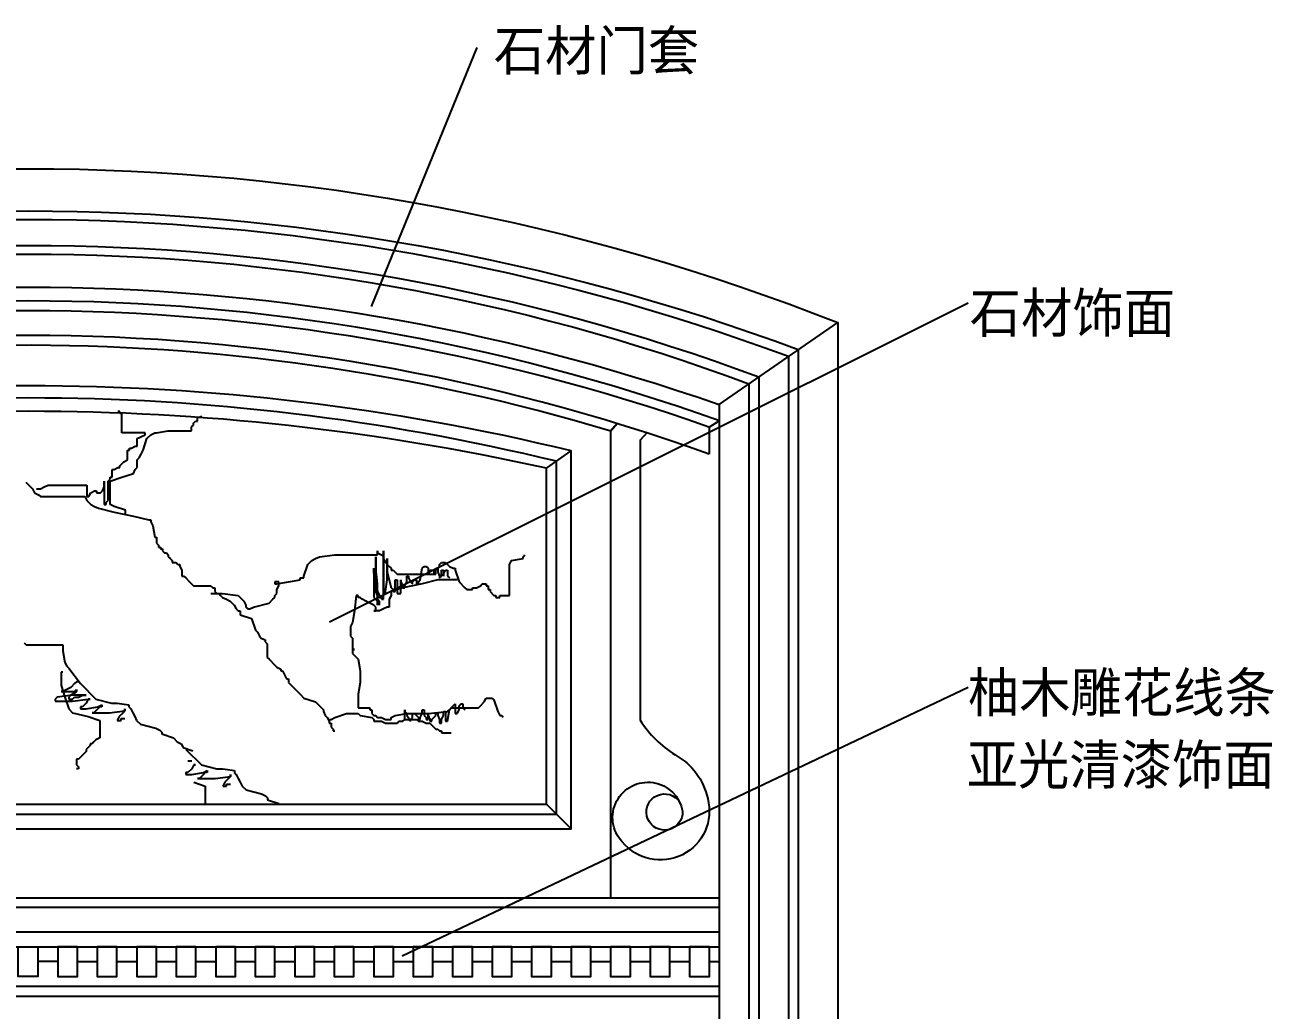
# Model space of a CAD drawing. Header units: metres. Extents: x 63 to 3579, y 112 to 4698.
# Drawn here: x 1130 to 2395, y 3672 to 4670 of the extents above; entities that cross this region are included whole.
import ezdxf

# ---------------------------------------------------------------- set-up
doc = ezdxf.new("R2010")
doc.units = ezdxf.units.M
for name, color, linetype in [('3', 3, 'Continuous'), ('4', 4, 'Continuous'), ('7', 7, 'Continuous'), ('BH', 3, 'Continuous'), ('DIM', 3, 'Continuous'), ('TEXT', 3, 'Continuous')]:
    doc.layers.add(name, color=color, linetype=linetype)
doc.dimstyles.get("Standard").update_dxf_attribs({"dimtxt": 2.5, "dimasz": 2.5, "dimexe": 1.25, "dimexo": 0.625, "dimtad": 1, "dimcen": 2.5, "dimazin": 3, "dimtfac": 1, "dimtmove": 0, "dimatfit": 3})

msp = doc.modelspace()

# ---------------------------------------------------------------- linework, layer by layer
at = {"layer": '3'}
for p, q in [((1833.19, 4285.36), (1953.19, 4368.49)), ((1226.07, 4278.37), (1224.11, 4278.37)), ((1226.07, 4276.41), (1226.07, 4278.37)), ((1228.04, 4276.41), (1226.07, 4276.41)), ((1228.04, 4256.79), (1228.04, 4276.41)), ((1298.71, 4262.68), (1300.68, 4264.64)), ((1300.68, 4266.6), (1302.64, 4268.56)), ((1300.68, 4264.64), (1300.68, 4266.6)), ((1302.64, 4268.56), (1304.6, 4268.56)), ((1304.6, 4268.56), (1304.6, 4272.49)), ((1304.6, 4272.49), (1306.57, 4272.49)), ((1306.57, 4272.49), (1309.09, 4273.75)), ((1251.6, 4256.79), (1228.04, 4256.79)), ((1243.74, 4250.91), (1251.6, 4254.83)), ((1243.74, 4243.06), (1243.74, 4250.91)), ((1249.63, 4239.14), (1253.56, 4250.91)), ((1251.6, 4254.83), (1251.6, 4256.79)), ((1253.56, 4250.91), (1257.49, 4254.83)), ((1257.49, 4254.83), (1261.41, 4256.79)), ((1261.41, 4256.79), (1263.38, 4256.79)), ((1263.38, 4256.79), (1275.16, 4258.75)), ((1275.16, 4258.75), (1298.71, 4258.75)), ((1298.71, 4258.75), (1298.71, 4262.68)), ((1233.93, 4229.33), (1233.93, 4239.14)), ((1233.93, 4239.14), (1235.89, 4239.14)), ((1235.89, 4239.14), (1235.89, 4241.1)), ((1235.89, 4241.1), (1237.85, 4241.1)), ((1237.85, 4241.1), (1241.78, 4243.06)), ((1241.78, 4243.06), (1243.74, 4243.06)), ((1247.67, 4235.21), (1249.63, 4239.14)), ((1658.19, 4220.78), (1683.19, 4238.39)), ((1226.07, 4223.44), (1230, 4227.37)), ((1230, 4227.37), (1233.93, 4229.33)), ((1243.74, 4229.33), (1245.71, 4231.29)), ((1243.74, 4221.48), (1243.74, 4229.33)), ((1245.71, 4231.29), (1247.67, 4235.21)), ((1218.22, 4211.67), (1218.22, 4219.52)), ((1218.22, 4219.52), (1220.18, 4219.52)), ((1220.18, 4219.52), (1224.11, 4221.48)), ((1224.11, 4221.48), (1226.07, 4221.48)), ((1226.07, 4221.48), (1226.07, 4223.44)), ((1228.04, 4211.67), (1239.82, 4215.6)), ((1239.82, 4215.6), (1241.78, 4219.52)), ((1241.78, 4219.52), (1243.74, 4221.48)), ((1130.82, 4206.8), (1137.73, 4199.9)), ((1145.58, 4199.9), (1149.51, 4201.87)), ((1149.51, 4201.87), (1153.43, 4203.83)), ((1153.43, 4203.83), (1192.7, 4203.83)), ((1192.7, 4203.83), (1192.7, 4192.06)), ((1208.4, 4197.94), (1210.37, 4201.87)), ((1210.37, 4201.87), (1210.37, 4207.75)), ((1210.37, 4207.75), (1210.37, 4184.21)), ((1214.29, 4207.75), (1216.26, 4209.71)), ((1214.29, 4188.13), (1214.29, 4207.75)), ((1216.26, 4207.75), (1228.04, 4211.67)), ((1216.26, 4209.71), (1216.26, 4211.67)), ((1216.26, 4211.67), (1218.22, 4211.67)), ((1216.26, 4184.21), (1216.26, 4207.75)), ((1137.73, 4199.9), (1139.69, 4195.98)), ((1139.69, 4195.98), (1143.62, 4194.02)), ((1141.65, 4199.9), (1145.58, 4199.9)), ((1143.62, 4194.02), (1145.58, 4192.06)), ((1145.58, 4192.06), (1190.73, 4192.06)), ((1190.73, 4192.06), (1192.7, 4188.13)), ((1192.7, 4192.06), (1194.66, 4192.06)), ((1192.7, 4188.13), (1196.62, 4184.21)), ((1194.66, 4192.06), (1196.62, 4195.98)), ((1196.62, 4195.98), (1200.55, 4197.94)), ((1200.55, 4197.94), (1202.51, 4197.94)), ((1202.51, 4197.94), (1202.51, 4195.98)), ((1202.51, 4195.98), (1206.44, 4195.98)), ((1206.44, 4195.98), (1208.4, 4197.94)), ((1212.33, 4186.17), (1214.29, 4188.13)), ((1196.62, 4184.21), (1200.55, 4182.25)), ((1200.55, 4182.25), (1204.48, 4180.29)), ((1204.48, 4180.29), (1220.18, 4176.36)), ((1210.37, 4184.21), (1212.33, 4184.21)), ((1212.33, 4184.21), (1212.33, 4186.17)), ((1220.18, 4182.25), (1216.26, 4184.21)), ((1231.96, 4178.33), (1220.18, 4182.25)), ((1220.18, 4176.36), (1239.82, 4172.44)), ((1231.96, 4174.4), (1231.96, 4178.33)), ((1239.82, 4172.44), (1255.52, 4168.52)), ((1255.52, 4168.52), (1257.49, 4168.52)), ((1257.49, 4168.52), (1257.49, 4166.55)), ((1257.49, 4166.55), (1259.45, 4162.63)), ((1259.45, 4162.63), (1261.41, 4150.86)), ((1261.41, 4150.86), (1263.38, 4150.86)), ((1263.38, 4150.86), (1263.38, 4144.98)), ((1263.38, 4144.98), (1265.34, 4143.02)), ((1265.34, 4143.02), (1265.34, 4141.05)), ((1265.34, 4141.05), (1267.3, 4141.05)), ((1267.3, 4141.05), (1267.3, 4139.09)), ((1267.3, 4139.09), (1269.27, 4139.09)), ((1269.27, 4139.09), (1269.27, 4137.13)), ((1269.27, 4137.13), (1271.23, 4135.17)), ((1487.19, 4133.21), (1487.19, 4137.13)), ((1487.19, 4137.13), (1487.19, 4135.17)), ((1493.08, 4088.09), (1493.08, 4137.13)), ((1493.08, 4137.13), (1493.08, 4095.93)), ((1271.23, 4135.17), (1273.19, 4135.17)), ((1273.19, 4135.17), (1275.16, 4133.21)), ((1275.16, 4133.21), (1275.16, 4131.24)), ((1275.16, 4131.24), (1277.12, 4129.28)), ((1277.12, 4129.28), (1279.08, 4127.32)), ((1279.08, 4127.32), (1279.08, 4125.36)), ((1279.08, 4125.36), (1283.01, 4125.36)), ((1283.01, 4125.36), (1284.97, 4123.4)), ((1416.51, 4123.4), (1420.44, 4127.32)), ((1420.44, 4127.32), (1424.36, 4129.28)), ((1424.36, 4129.28), (1428.29, 4131.24)), ((1428.29, 4131.24), (1444, 4133.21)), ((1444, 4133.21), (1487.19, 4133.21)), ((1485.23, 4119.47), (1485.23, 4131.24)), ((1485.23, 4131.24), (1485.23, 4099.86)), ((1487.19, 4135.17), (1491.12, 4133.21)), ((1491.12, 4133.21), (1493.08, 4131.24)), ((1493.08, 4131.24), (1493.08, 4129.28)), ((1493.08, 4129.28), (1495.04, 4125.36)), ((1495.04, 4125.36), (1498.97, 4121.44)), ((1497.01, 4107.7), (1497.01, 4129.28)), ((1497.01, 4129.28), (1497.01, 4115.55)), ((1550.01, 4123.4), (1551.98, 4125.36)), ((1551.98, 4125.36), (1555.9, 4125.36)), ((1555.9, 4125.36), (1559.83, 4121.44)), ((1620.69, 4123.4), (1622.66, 4127.32)), ((1622.66, 4127.32), (1634.43, 4129.28)), ((1634.43, 4131.24), (1636.4, 4133.21)), ((1634.43, 4129.28), (1634.43, 4131.24)), ((1284.97, 4123.4), (1286.93, 4123.4)), ((1286.93, 4123.4), (1286.93, 4121.44)), ((1286.93, 4121.44), (1288.9, 4117.51)), ((1288.9, 4117.51), (1288.9, 4111.63)), ((1288.9, 4111.63), (1290.86, 4111.63)), ((1290.86, 4111.63), (1292.83, 4109.67)), ((1412.58, 4111.63), (1416.51, 4123.4)), ((1412.58, 4109.67), (1412.58, 4111.63)), ((1483.26, 4115.55), (1483.26, 4119.47)), ((1483.26, 4119.47), (1483.26, 4090.05)), ((1485.23, 4099.86), (1483.26, 4115.55)), ((1487.19, 4103.78), (1485.23, 4119.47)), ((1497.01, 4115.55), (1500.93, 4099.86)), ((1498.97, 4121.44), (1500.93, 4119.47)), ((1500.93, 4119.47), (1500.93, 4117.51)), ((1500.93, 4117.51), (1502.9, 4117.51)), ((1502.9, 4117.51), (1504.86, 4115.55)), ((1504.86, 4115.55), (1506.82, 4113.59)), ((1506.82, 4113.59), (1546.09, 4113.59)), ((1516.64, 4105.74), (1516.64, 4111.63)), ((1516.64, 4111.63), (1518.6, 4111.63)), ((1518.6, 4111.63), (1518.6, 4109.67)), ((1530.38, 4107.7), (1532.34, 4119.47)), ((1532.34, 4119.47), (1534.31, 4121.44)), ((1534.31, 4121.44), (1536.27, 4121.44)), ((1536.27, 4121.44), (1538.23, 4119.47)), ((1538.23, 4119.47), (1538.23, 4115.55)), ((1538.23, 4115.55), (1540.2, 4115.55)), ((1540.2, 4115.55), (1540.2, 4117.51)), ((1540.2, 4117.51), (1544.12, 4117.51)), ((1544.12, 4117.51), (1544.12, 4113.59)), ((1544.12, 4113.59), (1546.09, 4113.59)), ((1546.09, 4117.51), (1550.01, 4121.44)), ((1546.09, 4113.59), (1546.09, 4119.47)), ((1546.09, 4119.47), (1548.05, 4119.47)), ((1546.09, 4113.59), (1546.09, 4117.51)), ((1548.05, 4119.47), (1548.05, 4115.55)), ((1548.05, 4115.55), (1550.01, 4111.63)), ((1550.01, 4121.44), (1550.01, 4123.4)), ((1550.01, 4111.63), (1550.01, 4109.67)), ((1550.01, 4109.67), (1551.98, 4111.63)), ((1551.98, 4111.63), (1551.98, 4117.51)), ((1551.98, 4117.51), (1553.94, 4117.51)), ((1553.94, 4117.51), (1553.94, 4111.63)), ((1553.94, 4113.59), (1555.9, 4117.51)), ((1553.94, 4111.63), (1553.94, 4113.59)), ((1555.9, 4117.51), (1557.87, 4117.51)), ((1557.87, 4117.51), (1557.87, 4111.63)), ((1557.87, 4111.63), (1559.83, 4109.67)), ((1559.83, 4121.44), (1563.76, 4119.47)), ((1563.76, 4119.47), (1565.72, 4119.47)), ((1565.72, 4119.47), (1565.72, 4117.51)), ((1565.72, 4117.51), (1569.65, 4105.74)), ((1620.69, 4092.01), (1620.69, 4123.4)), ((1292.83, 4109.67), (1296.75, 4105.74)), ((1296.75, 4105.74), (1300.68, 4101.82)), ((1300.68, 4101.82), (1318.35, 4101.82)), ((1318.35, 4101.82), (1320.31, 4099.86)), ((1320.31, 4099.86), (1322.27, 4099.86)), ((1322.27, 4099.86), (1322.27, 4095.93)), ((1387.06, 4105.74), (1383.14, 4105.74)), ((1383.14, 4105.74), (1383.14, 4103.78)), ((1383.14, 4103.78), (1385.1, 4103.78)), ((1385.1, 4103.78), (1396.88, 4105.74)), ((1385.1, 4097.9), (1387.06, 4101.82)), ((1387.06, 4101.82), (1387.06, 4105.74)), ((1396.88, 4105.74), (1408.66, 4107.7)), ((1408.66, 4107.7), (1408.66, 4109.67)), ((1408.66, 4109.67), (1412.58, 4109.67)), ((1485.23, 4095.93), (1485.23, 4099.86)), ((1485.23, 4099.86), (1487.19, 4095.93)), ((1487.19, 4082.2), (1487.19, 4103.78)), ((1495.04, 4095.93), (1497.01, 4107.7)), ((1512.71, 4099.86), (1500.93, 4095.93)), ((1500.93, 4099.86), (1502.9, 4097.9)), ((1504.86, 4095.93), (1504.86, 4107.7)), ((1504.86, 4107.7), (1506.82, 4107.7)), ((1506.82, 4107.7), (1506.82, 4093.97)), ((1510.75, 4093.97), (1510.75, 4107.7)), ((1510.75, 4107.7), (1510.75, 4105.74)), ((1510.75, 4105.74), (1512.71, 4101.82)), ((1532.34, 4103.78), (1512.71, 4099.86)), ((1512.71, 4101.82), (1512.71, 4099.86)), ((1512.71, 4099.86), (1514.68, 4099.86)), ((1514.68, 4101.82), (1516.64, 4105.74)), ((1514.68, 4099.86), (1514.68, 4101.82)), ((1518.6, 4109.67), (1520.56, 4105.74)), ((1520.56, 4105.74), (1522.53, 4103.78)), ((1522.53, 4105.74), (1524.49, 4107.7)), ((1522.53, 4103.78), (1522.53, 4105.74)), ((1524.49, 4107.7), (1526.45, 4107.7)), ((1526.45, 4107.7), (1526.45, 4103.78)), ((1526.45, 4103.78), (1528.42, 4103.78)), ((1528.42, 4105.74), (1530.38, 4107.7)), ((1528.42, 4103.78), (1528.42, 4105.74)), ((1548.05, 4107.7), (1532.34, 4103.78)), ((1567.68, 4107.7), (1548.05, 4107.7)), ((1569.65, 4105.74), (1575.54, 4099.86)), ((1575.54, 4099.86), (1577.5, 4097.9)), ((1583.39, 4097.9), (1583.39, 4099.86)), ((1583.39, 4099.86), (1587.32, 4099.86)), ((1587.32, 4099.86), (1591.24, 4101.82)), ((1591.24, 4101.82), (1593.21, 4103.78)), ((1593.21, 4103.78), (1597.13, 4103.78)), ((1597.13, 4103.78), (1597.13, 4101.82)), ((1597.13, 4101.82), (1599.1, 4101.82)), ((1599.1, 4101.82), (1599.1, 4097.9)), ((1318.35, 4093.97), (1330.13, 4093.97)), ((1322.27, 4095.93), (1324.24, 4093.97)), ((1324.24, 4093.97), (1326.2, 4093.97)), ((1326.2, 4093.97), (1328.16, 4092.01)), ((1328.16, 4092.01), (1330.13, 4090.05)), ((1330.13, 4093.97), (1345.83, 4092.01)), ((1330.13, 4090.05), (1334.05, 4088.09)), ((1334.05, 4088.09), (1337.98, 4086.13)), ((1345.83, 4092.01), (1349.76, 4088.09)), ((1349.76, 4088.09), (1351.72, 4086.13)), ((1377.25, 4084.16), (1381.17, 4088.09)), ((1381.17, 4088.09), (1383.14, 4090.05)), ((1383.14, 4092.01), (1385.1, 4093.97)), ((1383.14, 4090.05), (1383.14, 4092.01)), ((1385.1, 4093.97), (1385.1, 4097.9)), ((1465.59, 4092.01), (1463.63, 4076.32)), ((1467.56, 4092.01), (1465.59, 4092.01)), ((1467.56, 4090.05), (1467.56, 4092.01)), ((1469.52, 4090.05), (1467.56, 4090.05)), ((1471.48, 4088.09), (1469.52, 4090.05)), ((1475.41, 4086.13), (1471.48, 4088.09)), ((1483.26, 4090.05), (1487.19, 4086.13)), ((1487.19, 4092.01), (1485.23, 4095.93)), ((1487.19, 4095.93), (1489.15, 4092.01)), ((1487.19, 4088.09), (1487.19, 4092.01)), ((1489.15, 4086.13), (1487.19, 4088.09)), ((1489.15, 4092.01), (1489.15, 4090.05)), ((1489.15, 4090.05), (1491.12, 4090.05)), ((1491.12, 4090.05), (1491.12, 4088.09)), ((1491.12, 4088.09), (1493.08, 4088.09)), ((1493.08, 4095.93), (1495.04, 4093.97)), ((1495.04, 4093.97), (1495.04, 4095.93)), ((1500.93, 4092.01), (1498.97, 4088.09)), ((1498.97, 4088.09), (1498.97, 4080.24)), ((1500.93, 4095.93), (1500.93, 4092.01)), ((1502.9, 4097.9), (1502.9, 4095.93)), ((1502.9, 4095.93), (1504.86, 4095.93)), ((1506.82, 4093.97), (1510.75, 4093.97)), ((1577.5, 4097.9), (1583.39, 4097.9)), ((1599.1, 4097.9), (1601.06, 4097.9)), ((1601.06, 4097.9), (1601.06, 4095.93)), ((1601.06, 4095.93), (1604.99, 4092.01)), ((1604.99, 4092.01), (1606.95, 4092.01)), ((1606.95, 4092.01), (1606.95, 4090.05)), ((1606.95, 4090.05), (1610.88, 4090.05)), ((1610.88, 4092.01), (1620.69, 4092.01)), ((1610.88, 4090.05), (1610.88, 4092.01)), ((1337.98, 4086.13), (1341.91, 4082.2)), ((1341.91, 4082.2), (1343.87, 4078.28)), ((1343.87, 4078.28), (1345.83, 4076.32)), ((1345.83, 4076.32), (1347.8, 4076.32)), ((1347.8, 4076.32), (1347.8, 4072.39)), ((1351.72, 4086.13), (1353.69, 4082.2)), ((1353.69, 4082.2), (1353.69, 4080.24)), ((1353.69, 4080.24), (1355.65, 4078.28)), ((1355.65, 4078.28), (1357.61, 4078.28)), ((1357.61, 4078.28), (1361.54, 4080.24)), ((1361.54, 4080.24), (1377.25, 4084.16)), ((1463.63, 4076.32), (1461.67, 4064.55)), ((1479.34, 4084.16), (1475.41, 4086.13)), ((1483.26, 4082.2), (1479.34, 4084.16)), ((1485.23, 4080.24), (1483.26, 4082.2)), ((1489.15, 4076.32), (1483.26, 4076.32)), ((1483.26, 4076.32), (1485.23, 4076.32)), ((1485.23, 4076.32), (1485.23, 4080.24)), ((1487.19, 4086.13), (1487.19, 4082.2)), ((1489.15, 4082.2), (1489.15, 4086.13)), ((1493.08, 4078.28), (1489.15, 4076.32)), ((1497.01, 4080.24), (1493.08, 4078.28)), ((1498.97, 4080.24), (1497.01, 4080.24)), ((1347.8, 4072.39), (1359.58, 4068.47)), ((1359.58, 4068.47), (1363.5, 4056.7)), ((1461.67, 4064.55), (1459.7, 4060.62)), ((1363.5, 4056.7), (1365.47, 4054.74)), ((1365.47, 4054.74), (1367.43, 4050.82)), ((1367.43, 4050.82), (1369.39, 4048.85)), ((1369.39, 4048.85), (1373.32, 4046.89)), ((1459.7, 4060.62), (1459.7, 4050.82)), ((1459.7, 4050.82), (1461.67, 4048.85)), ((1461.67, 4048.85), (1461.67, 4037.08)), ((1129.21, 4043.83), (1131.17, 4041.87)), ((1131.17, 4041.87), (1168.48, 4041.87)), ((1168.48, 4041.87), (1168.48, 4035.98)), ((1168.48, 4035.98), (1170.44, 4024.21)), ((1373.32, 4046.89), (1373.32, 4044.93)), ((1373.32, 4044.93), (1375.28, 4042.97)), ((1375.28, 4042.97), (1375.28, 4029.24)), ((1461.67, 4037.08), (1463.63, 4037.08)), ((1463.63, 4037.08), (1461.67, 4037.08)), ((1461.67, 4037.08), (1461.67, 4033.16)), ((1170.44, 4024.21), (1172.4, 4020.29)), ((1375.28, 4029.24), (1377.25, 4027.28)), ((1377.25, 4027.28), (1383.14, 4021.39)), ((1461.67, 4033.16), (1463.63, 4031.2)), ((1463.63, 4031.2), (1467.56, 4027.28)), ((1467.56, 4027.28), (1469.52, 4015.51)), ((1168.48, 4014.4), (1166.51, 4014.4)), ((1166.51, 4014.4), (1166.51, 4000.67)), ((1172.4, 4020.29), (1174.37, 4018.33)), ((1174.37, 4018.33), (1186.15, 4002.63)), ((1383.14, 4021.39), (1385.1, 4019.43)), ((1385.1, 4019.43), (1389.03, 4017.47)), ((1389.03, 4017.47), (1389.03, 4015.51)), ((1389.03, 4015.51), (1390.99, 4015.51)), ((1390.99, 4015.51), (1392.95, 4011.58)), ((1392.95, 4011.58), (1394.92, 4007.66)), ((1469.52, 4015.51), (1469.52, 4003.74)), ((1166.51, 4000.67), (1170.44, 3988.9)), ((1176.33, 3998.71), (1172.4, 3996.75)), ((1180.26, 4002.63), (1176.33, 3998.71)), ((1182.22, 4004.6), (1180.26, 4002.63)), ((1184.18, 4004.6), (1182.22, 4004.6)), ((1186.15, 4002.63), (1201.85, 3986.94)), ((1394.92, 4007.66), (1396.88, 4007.66)), ((1396.88, 4007.66), (1396.88, 4003.74)), ((1396.88, 4003.74), (1400.81, 3999.81)), ((1400.81, 3999.81), (1404.73, 3995.89)), ((1469.52, 4003.74), (1467.56, 3991.97)), ((1162.59, 3988.9), (1160.62, 3986.94)), ((1160.62, 3986.94), (1160.62, 3984.98)), ((1160.62, 3984.98), (1178.29, 3984.98)), ((1178.29, 3990.86), (1162.59, 3988.9)), ((1166.51, 3994.79), (1180.26, 3994.79)), ((1168.48, 3994.79), (1166.51, 3994.79)), ((1172.4, 3996.75), (1168.48, 3994.79)), ((1170.44, 3988.9), (1174.37, 3977.13)), ((1176.33, 3990.86), (1174.37, 3988.9)), ((1174.37, 3988.9), (1174.37, 3986.94)), ((1174.37, 3986.94), (1178.29, 3986.94)), ((1180.26, 3992.83), (1176.33, 3990.86)), ((1192.04, 3990.86), (1178.29, 3990.86)), ((1178.29, 3986.94), (1180.26, 3988.9)), ((1178.29, 3984.98), (1194, 3986.94)), ((1180.26, 3994.79), (1182.22, 3996.75)), ((1182.22, 3994.79), (1180.26, 3992.83)), ((1180.26, 3988.9), (1184.18, 3988.9)), ((1182.22, 3996.75), (1182.22, 3994.79)), ((1184.18, 3988.9), (1188.11, 3990.86)), ((1188.11, 3990.86), (1192.04, 3990.86)), ((1194, 3986.94), (1192.04, 3983.02)), ((1194, 3986.94), (1195.96, 3986.94)), ((1195.96, 3986.94), (1194, 3986.94)), ((1201.85, 3986.94), (1217.56, 3983.02)), ((1404.73, 3995.89), (1406.7, 3993.93)), ((1406.7, 3993.93), (1408.66, 3991.97)), ((1408.66, 3991.97), (1412.58, 3988.04)), ((1412.58, 3988.04), (1424.36, 3984.12)), ((1467.56, 3991.97), (1467.56, 3978.23)), ((1595.17, 3984.12), (1597.13, 3988.04)), ((1597.13, 3988.04), (1603.02, 3988.04)), ((1603.02, 3988.04), (1604.99, 3986.08)), ((1604.99, 3986.08), (1608.91, 3974.31)), ((1174.37, 3977.13), (1178.29, 3973.21)), ((1178.29, 3973.21), (1194, 3969.29)), ((1188.11, 3979.09), (1186.15, 3979.09)), ((1186.15, 3979.09), (1186.15, 3977.13)), ((1186.15, 3977.13), (1192.04, 3977.13)), ((1192.04, 3983.02), (1188.11, 3979.09)), ((1192.04, 3977.13), (1203.82, 3979.09)), ((1199.89, 3973.21), (1197.93, 3973.21)), ((1197.93, 3973.21), (1215.6, 3973.21)), ((1203.82, 3977.13), (1199.89, 3973.21)), ((1203.82, 3979.09), (1207.74, 3981.06)), ((1205.78, 3979.09), (1203.82, 3977.13)), ((1207.74, 3979.09), (1205.78, 3979.09)), ((1207.74, 3981.06), (1207.74, 3979.09)), ((1215.6, 3973.21), (1231.3, 3975.17)), ((1217.56, 3983.02), (1223.45, 3983.02)), ((1223.45, 3983.02), (1235.23, 3981.06)), ((1229.34, 3973.21), (1225.41, 3969.29)), ((1231.3, 3975.17), (1229.34, 3973.21)), ((1231.3, 3975.17), (1231.3, 3977.13)), ((1231.3, 3977.13), (1231.3, 3975.17)), ((1235.23, 3981.06), (1235.23, 3979.09)), ((1235.23, 3979.09), (1237.19, 3977.13)), ((1237.19, 3977.13), (1239.16, 3973.21)), ((1239.16, 3973.21), (1241.12, 3969.29)), ((1424.36, 3984.12), (1428.29, 3980.2)), ((1428.29, 3980.2), (1430.25, 3978.23)), ((1430.25, 3978.23), (1432.22, 3976.27)), ((1432.22, 3976.27), (1432.22, 3974.31)), ((1432.22, 3974.31), (1434.18, 3970.39)), ((1444, 3968.43), (1455.78, 3972.35)), ((1455.78, 3972.35), (1467.56, 3972.35)), ((1467.56, 3978.23), (1479.34, 3978.23)), ((1467.56, 3972.35), (1469.52, 3970.39)), ((1479.34, 3978.23), (1479.34, 3976.27)), ((1479.34, 3976.27), (1481.3, 3976.27)), ((1481.3, 3976.27), (1481.3, 3972.35)), ((1481.3, 3972.35), (1483.26, 3970.39)), ((1504.86, 3970.39), (1516.64, 3972.35)), ((1514.68, 3966.46), (1514.68, 3976.27)), ((1514.68, 3976.27), (1514.68, 3974.31)), ((1514.68, 3974.31), (1516.64, 3972.35)), ((1516.64, 3972.35), (1538.23, 3972.35)), ((1516.64, 3972.35), (1516.64, 3970.39)), ((1522.53, 3968.43), (1522.53, 3972.35)), ((1522.53, 3972.35), (1524.49, 3972.35)), ((1524.49, 3972.35), (1526.45, 3970.39)), ((1530.38, 3968.43), (1532.34, 3972.35)), ((1532.34, 3972.35), (1532.34, 3976.27)), ((1532.34, 3976.27), (1534.31, 3976.27)), ((1534.31, 3976.27), (1534.31, 3970.39)), ((1538.23, 3972.35), (1557.87, 3974.31)), ((1538.23, 3966.46), (1538.23, 3972.35)), ((1538.23, 3972.35), (1538.23, 3970.39)), ((1546.09, 3970.39), (1546.09, 3972.35)), ((1546.09, 3972.35), (1548.05, 3972.35)), ((1548.05, 3972.35), (1548.05, 3970.39)), ((1553.94, 3970.39), (1553.94, 3974.31)), ((1553.94, 3974.31), (1555.9, 3974.31)), ((1555.9, 3974.31), (1555.9, 3964.5)), ((1557.87, 3974.31), (1559.83, 3976.27)), ((1557.87, 3964.5), (1559.83, 3976.27)), ((1559.83, 3976.27), (1563.76, 3980.2)), ((1559.83, 3976.27), (1561.79, 3978.23)), ((1561.79, 3978.23), (1589.28, 3978.23)), ((1563.76, 3980.2), (1565.72, 3982.16)), ((1565.72, 3982.16), (1565.72, 3972.35)), ((1565.72, 3972.35), (1567.68, 3972.35)), ((1567.68, 3972.35), (1569.65, 3976.27)), ((1569.65, 3980.2), (1571.61, 3982.16)), ((1569.65, 3976.27), (1569.65, 3980.2)), ((1571.61, 3982.16), (1573.57, 3982.16)), ((1573.57, 3982.16), (1573.57, 3978.23)), ((1573.57, 3978.23), (1575.54, 3976.27)), ((1589.28, 3978.23), (1591.24, 3980.2)), ((1591.24, 3980.2), (1595.17, 3984.12)), ((1608.91, 3974.31), (1610.88, 3970.39)), ((1194, 3969.29), (1205.78, 3965.36)), ((1205.78, 3965.36), (1205.78, 3947.71)), ((1225.41, 3969.29), (1223.45, 3965.36)), ((1223.45, 3965.36), (1227.38, 3965.36)), ((1227.38, 3967.32), (1231.3, 3967.32)), ((1227.38, 3965.36), (1227.38, 3967.32)), ((1241.12, 3969.29), (1243.08, 3965.36)), ((1243.08, 3965.36), (1247.01, 3961.44)), ((1247.01, 3961.44), (1262.71, 3957.52)), ((1434.18, 3970.39), (1436.14, 3968.43)), ((1436.14, 3968.43), (1438.11, 3964.5)), ((1438.11, 3966.46), (1440.07, 3966.46)), ((1438.11, 3964.5), (1438.11, 3962.54)), ((1438.11, 3962.54), (1440.07, 3962.54)), ((1440.07, 3966.46), (1444, 3968.43)), ((1440.07, 3962.54), (1440.07, 3958.62)), ((1469.52, 3970.39), (1481.3, 3968.43)), ((1481.3, 3968.43), (1483.26, 3966.46)), ((1483.26, 3970.39), (1485.23, 3970.39)), ((1483.26, 3966.46), (1483.26, 3964.5)), ((1483.26, 3964.5), (1491.12, 3964.5)), ((1485.23, 3970.39), (1487.19, 3968.43)), ((1487.19, 3968.43), (1491.12, 3968.43)), ((1491.12, 3968.43), (1495.04, 3966.46)), ((1491.12, 3964.5), (1495.04, 3962.54)), ((1495.04, 3966.46), (1500.93, 3966.46)), ((1495.04, 3962.54), (1506.82, 3962.54)), ((1500.93, 3968.43), (1504.86, 3970.39)), ((1500.93, 3966.46), (1500.93, 3968.43)), ((1506.82, 3962.54), (1508.79, 3964.5)), ((1508.79, 3964.5), (1512.71, 3964.5)), ((1512.71, 3964.5), (1514.68, 3966.46)), ((1514.68, 3966.46), (1526.45, 3966.46)), ((1516.64, 3970.39), (1518.6, 3968.43)), ((1518.6, 3968.43), (1518.6, 3966.46)), ((1518.6, 3966.46), (1520.56, 3964.5)), ((1520.56, 3966.46), (1522.53, 3968.43)), ((1520.56, 3964.5), (1520.56, 3966.46)), ((1526.45, 3970.39), (1528.42, 3968.43)), ((1526.45, 3966.46), (1528.42, 3964.5)), ((1528.42, 3968.43), (1528.42, 3966.46)), ((1528.42, 3966.46), (1530.38, 3966.46)), ((1528.42, 3964.5), (1532.34, 3964.5)), ((1530.38, 3966.46), (1530.38, 3968.43)), ((1532.34, 3964.5), (1536.27, 3962.54)), ((1534.31, 3970.39), (1536.27, 3968.43)), ((1536.27, 3968.43), (1536.27, 3966.46)), ((1536.27, 3966.46), (1538.23, 3966.46)), ((1536.27, 3962.54), (1540.2, 3962.54)), ((1538.23, 3970.39), (1540.2, 3966.46)), ((1540.2, 3966.46), (1540.2, 3964.5)), ((1540.2, 3964.5), (1542.16, 3964.5)), ((1540.2, 3962.54), (1542.16, 3960.58)), ((1542.16, 3966.46), (1546.09, 3970.39)), ((1542.16, 3964.5), (1542.16, 3966.46)), ((1542.16, 3960.58), (1544.12, 3958.62)), ((1548.05, 3970.39), (1550.01, 3966.46)), ((1550.01, 3966.46), (1550.01, 3962.54)), ((1550.01, 3962.54), (1551.98, 3962.54)), ((1551.98, 3966.46), (1553.94, 3970.39)), ((1551.98, 3962.54), (1551.98, 3966.46)), ((1555.9, 3964.5), (1557.87, 3964.5)), ((1610.88, 3970.39), (1612.84, 3970.39)), ((1612.84, 3970.39), (1614.41, 3968.82)), ((1205.78, 3947.71), (1201.85, 3945.75)), ((1262.71, 3957.52), (1266.64, 3955.55)), ((1266.64, 3955.55), (1268.6, 3953.59)), ((1268.6, 3953.59), (1268.6, 3951.63)), ((1268.6, 3951.63), (1280.38, 3947.71)), ((1280.38, 3947.71), (1284.31, 3943.78)), ((1440.07, 3958.62), (1442.03, 3956.66)), ((1442.03, 3956.66), (1442.03, 3954.69)), ((1442.03, 3954.69), (1444, 3954.69)), ((1544.12, 3958.62), (1546.09, 3956.66)), ((1546.09, 3956.66), (1548.05, 3956.66)), ((1548.05, 3956.66), (1550.01, 3954.69)), ((1550.01, 3954.69), (1551.98, 3954.69)), ((1551.98, 3954.69), (1551.98, 3952.73)), ((1551.98, 3952.73), (1561.79, 3952.73)), ((1194, 3937.9), (1192.04, 3935.94)), ((1192.04, 3935.94), (1192.04, 3933.98)), ((1195.96, 3939.86), (1194, 3937.9)), ((1197.93, 3941.82), (1195.96, 3941.82)), ((1195.96, 3941.82), (1195.96, 3939.86)), ((1199.89, 3943.78), (1197.93, 3941.82)), ((1201.85, 3945.75), (1199.89, 3943.78)), ((1284.31, 3943.78), (1288.24, 3941.82)), ((1288.24, 3941.82), (1290.2, 3937.9)), ((1290.2, 3937.9), (1300.18, 3934.58)), ((1293.04, 3936.09), (1308.74, 3920.4)), ((1184.18, 3926.13), (1182.22, 3926.13)), ((1182.22, 3926.13), (1182.22, 3920.24)), ((1188.11, 3930.05), (1184.18, 3926.13)), ((1192.04, 3933.98), (1188.11, 3930.05)), ((1295, 3924.32), (1298.93, 3924.32)), ((1182.22, 3920.24), (1184.18, 3918.28)), ((1184.18, 3916.32), (1182.22, 3916.32)), ((1184.18, 3918.28), (1184.18, 3916.32)), ((1295, 3912.55), (1293.04, 3912.55)), ((1293.04, 3912.55), (1293.04, 3910.59)), ((1293.04, 3910.59), (1298.93, 3910.59)), ((1298.93, 3916.48), (1295, 3912.55)), ((1300.89, 3920.4), (1298.93, 3916.48)), ((1298.93, 3910.59), (1310.71, 3912.55)), ((1300.89, 3920.4), (1302.85, 3920.4)), ((1302.85, 3920.4), (1300.89, 3920.4)), ((1310.71, 3910.59), (1306.78, 3906.67)), ((1308.74, 3920.4), (1324.45, 3916.48)), ((1310.71, 3912.55), (1314.63, 3914.52)), ((1312.67, 3912.55), (1310.71, 3910.59)), ((1314.63, 3912.55), (1312.67, 3912.55)), ((1314.63, 3914.52), (1314.63, 3912.55)), ((1324.45, 3916.48), (1330.34, 3916.48)), ((1330.34, 3916.48), (1342.12, 3914.52)), ((1338.19, 3908.63), (1338.19, 3910.59)), ((1338.19, 3910.59), (1338.19, 3908.63)), ((1342.12, 3914.52), (1342.12, 3912.55)), ((1342.12, 3912.55), (1344.08, 3910.59)), ((1344.08, 3910.59), (1346.05, 3906.67)), ((1300.89, 3902.75), (1312.67, 3898.82)), ((1306.78, 3906.67), (1304.82, 3906.67)), ((1304.82, 3906.67), (1322.49, 3906.67)), ((1312.67, 3898.82), (1312.67, 3881.17)), ((1322.49, 3906.67), (1338.19, 3908.63)), ((1332.3, 3902.75), (1330.34, 3898.82)), ((1330.34, 3898.82), (1334.27, 3898.82)), ((1336.23, 3906.67), (1332.3, 3902.75)), ((1334.27, 3898.82), (1334.27, 3900.78)), ((1334.27, 3900.78), (1338.19, 3900.78)), ((1338.19, 3908.63), (1336.23, 3906.67)), ((1346.05, 3906.67), (1348.01, 3902.75)), ((1348.01, 3902.75), (1349.97, 3898.82)), ((1349.97, 3898.82), (1353.9, 3894.9)), ((1353.9, 3894.9), (1369.6, 3890.98)), ((1369.6, 3890.98), (1373.53, 3889.01)), ((1373.53, 3889.01), (1375.5, 3887.05)), ((1375.5, 3887.05), (1375.5, 3885.09)), ((1375.5, 3885.09), (1387.27, 3881.17)), ((1658.19, 3880.58), (1683.19, 3855.58)), ((433.19, 3736.06), (1833.19, 3736.06)), ((433.19, 3696.06), (1833.19, 3696.06))]:
    msp.add_line(p, q, dxfattribs=at)
for points in [[(353.19, 1536.06), (353.19, 4341.16, -0.18), (1913.19, 4341.16), (1913.19, 1536.06)], [(363.19, 1536.06), (363.19, 4334.27, -0.18), (1903.19, 4334.27), (1903.19, 1536.06)], [(393.19, 1536.06), (393.19, 4313.45, -0.18), (1873.19, 4313.45), (1873.19, 1536.06)], [(403.19, 1536.06), (403.19, 4306.46, -0.18), (1863.19, 4306.46), (1863.19, 1536.06)]]:
    msp.add_lwpolyline(points, format="xyb", dxfattribs=at)
msp.add_lwpolyline([(598.19, 3870.58), (1668.19, 3870.58), (1668.19, 4227.85, 0.12), (598.19, 4227.85)], format="xyb", close=True, dxfattribs=at)
for centre, radius, start, end in [((1133.19, 2312.48), 2077.88, 70.31, 109.69), ((1133.19, 2302.17), 2078.19, 70.62, 109.38), ((1133.19, 2299.94), 2045.42, 73.23, 107.64)]:
    msp.add_arc(centre, radius, start, end, dxfattribs=at)
at = {"layer": '4'}
for p, q in [((1723.19, 4258.42), (1729.94, 4266.05)), ((1822.95, 4262.55), (1833.19, 4268.9)), ((1822.95, 4262.55), (1822.95, 4235.1)), ((433.19, 3785.58), (1833.19, 3785.58))]:
    msp.add_line(p, q, dxfattribs=at)
for points in [[(313.19, 1536.06), (313.19, 4368.49, -0.19), (1953.19, 4368.49), (1953.19, 1536.06)], [(433.19, 1536.06), (433.19, 4285.36, -0.17), (1833.19, 4285.36), (1833.19, 1536.06)], [(1759.94, 4256.76), (1753.19, 4249.13), (1753.19, 3965.58, 0.11), (1788.59, 3930.39, -0.22), (1821.47, 3886.28, -0.81), (1734.99, 3842.41, -1.34), (1796.11, 3873.46, -5.57), (1791.11, 3885.21)]]:
    msp.add_lwpolyline(points, format="xyb", dxfattribs=at)
msp.add_lwpolyline([(583.19, 3855.58), (1683.19, 3855.58), (1683.19, 4238.39, 0.12), (583.19, 4238.39)], format="xyb", close=True, dxfattribs=at)
msp.add_lwpolyline([(1729.94, 4266.05), (1723.19, 4258.42), (1723.19, 3785.58)], dxfattribs=at)
msp.add_arc((1133.19, 2317.06), 2038.3, 70.22, 109.78, dxfattribs=at)
at = {"layer": '7'}
for p, q in [((433.19, 3776.06), (1833.19, 3776.06)), ((433.19, 3751.06), (1833.19, 3751.06)), ((433.19, 3686.06), (1833.19, 3686.06))]:
    msp.add_line(p, q, dxfattribs=at)
msp.add_lwpolyline([(608.19, 3880.58), (1658.19, 3880.58), (1658.19, 4220.78, 0.11), (608.19, 4220.78)], format="xyb", close=True, dxfattribs=at)
at = {"layer": 'BH'}
for p, q in [((1163.19, 3721.06), (1143.19, 3721.06)), ((1183.19, 3721.06), (1203.19, 3721.06)), ((1223.19, 3721.06), (1243.19, 3721.06)), ((1263.19, 3721.06), (1283.19, 3721.06)), ((1303.19, 3721.06), (1323.19, 3721.06)), ((1343.19, 3721.06), (1363.19, 3721.06)), ((1383.19, 3721.06), (1403.19, 3721.06)), ((1423.19, 3721.06), (1443.19, 3721.06)), ((1463.19, 3721.06), (1483.19, 3721.06)), ((1503.19, 3721.06), (1523.19, 3721.06)), ((1543.19, 3721.06), (1563.19, 3721.06)), ((1583.19, 3721.06), (1603.19, 3721.06)), ((1623.19, 3721.06), (1643.19, 3721.06)), ((1663.19, 3721.06), (1683.19, 3721.06)), ((1703.19, 3721.06), (1723.19, 3721.06)), ((1743.19, 3721.06), (1763.19, 3721.06)), ((1783.19, 3721.06), (1803.19, 3721.06)), ((1823.19, 3721.06), (1833.19, 3721.06))]:
    msp.add_line(p, q, dxfattribs=at)
for points in [[(1123.19, 3736.06), (1143.19, 3736.06), (1143.19, 3706.06), (1123.19, 3706.06)], [(1183.19, 3736.06), (1163.19, 3736.06), (1163.19, 3706.06), (1183.19, 3706.06)], [(1223.19, 3736.06), (1203.19, 3736.06), (1203.19, 3706.06), (1223.19, 3706.06)], [(1263.19, 3736.06), (1243.19, 3736.06), (1243.19, 3706.06), (1263.19, 3706.06)], [(1303.19, 3736.06), (1283.19, 3736.06), (1283.19, 3706.06), (1303.19, 3706.06)], [(1343.19, 3736.06), (1323.19, 3736.06), (1323.19, 3706.06), (1343.19, 3706.06)], [(1383.19, 3736.06), (1363.19, 3736.06), (1363.19, 3706.06), (1383.19, 3706.06)], [(1423.19, 3736.06), (1403.19, 3736.06), (1403.19, 3706.06), (1423.19, 3706.06)], [(1463.19, 3736.06), (1443.19, 3736.06), (1443.19, 3706.06), (1463.19, 3706.06)], [(1503.19, 3736.06), (1483.19, 3736.06), (1483.19, 3706.06), (1503.19, 3706.06)], [(1543.19, 3736.06), (1523.19, 3736.06), (1523.19, 3706.06), (1543.19, 3706.06)], [(1583.19, 3736.06), (1563.19, 3736.06), (1563.19, 3706.06), (1583.19, 3706.06)], [(1623.19, 3736.06), (1603.19, 3736.06), (1603.19, 3706.06), (1623.19, 3706.06)], [(1663.19, 3736.06), (1643.19, 3736.06), (1643.19, 3706.06), (1663.19, 3706.06)], [(1703.19, 3736.06), (1683.19, 3736.06), (1683.19, 3706.06), (1703.19, 3706.06)], [(1743.19, 3736.06), (1723.19, 3736.06), (1723.19, 3706.06), (1743.19, 3706.06)], [(1783.19, 3736.06), (1763.19, 3736.06), (1763.19, 3706.06), (1783.19, 3706.06)], [(1823.19, 3736.06), (1803.19, 3736.06), (1803.19, 3706.06), (1823.19, 3706.06)]]:
    msp.add_lwpolyline(points, close=True, dxfattribs=at)

# ---------------------------------------------------------------- texts
at = {"layer": 'TEXT'}
for s, p in [('石材门套', (1604.85, 4624)), ('石材饰面', (2086.94, 4358.28)), ('柚木雕花线条', (2084.96, 3973.69)), ('亚光清漆饰面', (2083.77, 3900.54))]:
    msp.add_text(s, height=40, dxfattribs=at).set_placement(p)

# ---------------------------------------------------------------- leaders
at = {"layer": 'DIM'}
for points in [[(1480.84, 4384.85), (1588.1, 4646.99)], [(1438.31, 4065.18), (2085.2, 4388.33)], [(1512.17, 3726.76), (2085.2, 3999.02)]]:
    msp.add_leader(points, dimstyle='Standard', dxfattribs=at)

doc.saveas('drawing.dxf')
